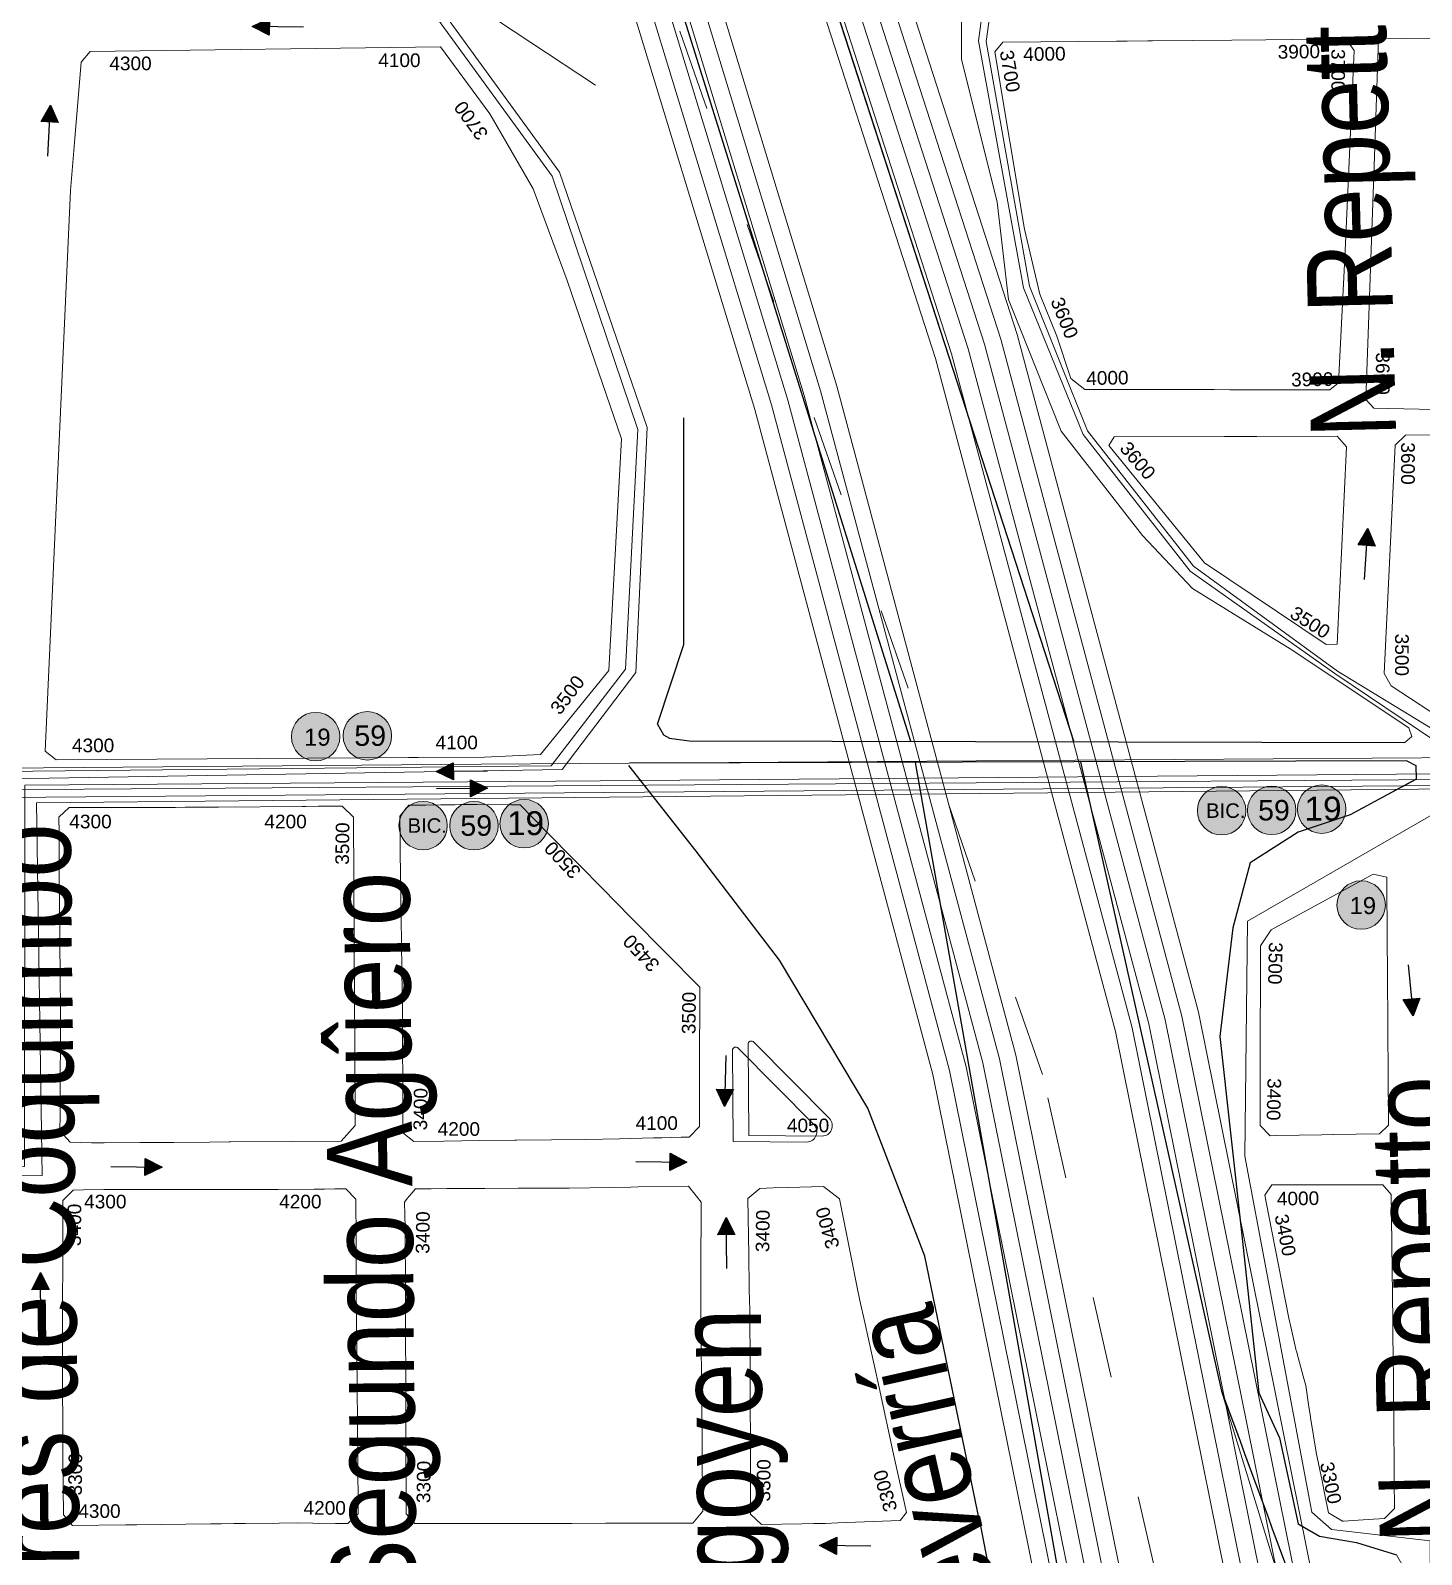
# Model space of a CAD drawing. Header units: millimetres. Extents: x 11558 to 23675, y 49449 to 61482.
# Drawn here: x 17042.3 to 17450.5, y 57226 to 57673.1 of the extents above; entities that cross this region are included whole.
import ezdxf

# ---------------------------------------------------------------- set-up
doc = ezdxf.new("R2010")
doc.units = ezdxf.units.MM
doc.linetypes.add('ACAD_ISO03W100', pattern=[30, 12, -18])
for name, color, linetype in [('0. autopistas', 254, 'Continuous'), ('0. plano base - nombres calles', 22, 'Continuous'), ('0. Plano Base - PLANO', 254, 'Continuous'), ('0. Plano base - sentido calles', 253, 'Continuous'), ('0.BARRIOS - DIVISIÓN', 12, 'ACAD_ISO03W100'), ('7. puesta en valor CC la lucila', 212, 'Continuous'), ('numeración', 7, 'Continuous')]:
    doc.layers.add(name, color=color, linetype=linetype)
for name, color, linetype, true_color in [('Linea 15 a Cap', 7, 'Continuous', 0x13f12d), ('Linea 15 a Prov', 7, 'Continuous', 0x077e15), ('Linea 19 Estación Carapachay', 7, 'Continuous', 0xa80000), ('Linea 19 Plaza Miserere', 7, 'Continuous', 0x575757), ('Linea 194 ida', 7, 'Continuous', 0x8f148f), ('Linea 194 vuelta', 7, 'Continuous', 0x34dad7), ('Linea 228 ida', 7, 'Continuous', 0x8d6453), ('Linea 228 vuelta', 7, 'Continuous', 0x73a95b), ('Linea 371', 7, 'Continuous', 0xfb0804), ('Linea 430', 7, 'Continuous', 0xdb7a0a), ('Linea 57 ida', 7, 'Continuous', 0xf6120e), ('Linea 57 vuelta', 7, 'Continuous', 0x71160a), ('Linea 59 Por Barrio Golf IDA', 7, 'Continuous', 0x007038), ('Linea 59 Por Barrio Golf VUELTA', 7, 'Continuous', 0xffd147), ('Linea 59 Por la Lucila IDA', 7, 'Continuous', 0x007038), ('Linea 59 Por la Lucila VUELTA', 7, 'Continuous', 0xffc20a), ('Linea 60 Constitución-barramcas x Fleming IDA', 7, 'Continuous', 0x660000)]:
    doc.layers.add(name, color=color, linetype=linetype, true_color=true_color)
doc.layers.add('Linea Bicentenario Nueva', color=7, linetype='Continuous', true_color=0x0000cc, transparency=0.05)
doc.layers.get('7. puesta en valor CC la lucila').off()
doc.styles.get("Standard").update_dxf_attribs({"font": 'arial.ttf'})

# ---------------------------------------------------------------- blocks, each defined once
blk = doc.blocks.new('MANZANAS')
at = {"layer": '0. Plano Base - PLANO', "color": 0, "linetype": 'Continuous', "lineweight": 5}
for p, q in [((5635891.45, 6180306.79), (5636059.89, 6180140.96)), ((5635855.65, 6180281.56), (5636017.3, 6180118.97)), ((5636208.65, 6179869.91), (5636021.45, 6180114.13))]:
    blk.add_line(p, q, dxfattribs=at)
for points in [[(5636145.27, 6180189.91), (5636103.73, 6180194.44), (5636070.1, 6180196.92), (5636049.86, 6180203.96), (5636014.62, 6180220.13), (5635983.13, 6180247.25), (5635966.99, 6180271.03), (5635938.38, 6180303.49), (5635916.52, 6180345.57), (5635913.16, 6180402.1)], [(5636145.27, 6180189.91), (5636147.21, 6180188.05), (5636146.2, 6180185.51), (5635959.61, 6180089.19), (5635954.11, 6180087.2), (5635952.11, 6180087.2), (5635949.11, 6180089.2), (5635945.18, 6180113.53), (5635914.52, 6180172.53)], [(5635947.1, 6180075.21), (5636149.2, 6180181.01), (5636152.2, 6180181.01), (5636154.2, 6180177.5), (5636141.82, 6180159.3), (5636130.58, 6180147.72), (5636122.24, 6180133.33), (5636126.53, 6180114.01), (5636137.83, 6180083.96), (5636169.94, 6180035.99), (5636196.22, 6179996.48), (5636207.65, 6179987.57), (5636224.12, 6179967.65), (5636231.39, 6179967.36), (5636241.84, 6179970.75), (5636253.92, 6179972.96), (5636266.16, 6179965.09), (5636273.7, 6179946.63), (5636321.81, 6179854.04)], [(5636064.39, 6180136.61), (5636186.25, 6179991.89), (5636339.04, 6179836.51), (5636306.47, 6179849.45)], [(5636232.19, 6179810.89), (5636140.72, 6179925.33), (5636090.7, 6179986.88), (5636055.81, 6180017.67), (5636012.8, 6180044.25), (5635976.4, 6180061.39), (5635947.24, 6180074.56)]]:
    blk.add_lwpolyline(points, dxfattribs=at)
for points in [[(5636128.63, 6180285.96), (5636092.96, 6180268.41), (5636089.65, 6180269.56), (5636059.01, 6180334.07), (5636044.21, 6180365.24), (5636064.78, 6180376.2), (5636073.44, 6180380.82), (5636082.72, 6180385.8), (5636083.68, 6180383.68), (5636084.41, 6180382.05), (5636087.64, 6180374.92), (5636089.9, 6180369.91), (5636091.8, 6180365.69), (5636093.58, 6180361.75), (5636094.66, 6180359.35), (5636095.15, 6180358.26), (5636096.64, 6180354.97), (5636098.44, 6180350.97), (5636098.63, 6180350.54), (5636100.09, 6180347.32), (5636102.98, 6180340.92), (5636125.3, 6180292.58), (5636125.15, 6180292.5)], [(5636038.41, 6180246.22), (5636015.1, 6180234.17), (5636010.02, 6180235.18), (5636000.68, 6180244.25), (5635990.53, 6180252.9), (5635977.78, 6180267.72), (5635946.05, 6180309.86), (5635946.86, 6180313.48), (5635976.27, 6180329.13), (5635979.02, 6180330.59), (5635984.42, 6180333.47), (5635985.59, 6180334.09), (5636006.17, 6180345.03), (5636014.99, 6180349.72), (5636034.73, 6180360.23), (5636035.69, 6180360.74), (5636039.48, 6180358.84), (5636064.16, 6180305.47), (5636080.32, 6180270.2), (5636078.98, 6180267.19), (5636078.19, 6180266.78), (5636059.28, 6180257), (5636052.97, 6180253.74), (5636048.84, 6180251.61), (5636039.82, 6180246.95)], [(5636230.68, 6180226.36), (5636170.47, 6180194.85), (5636170.31, 6180194.86), (5636165.07, 6180195.39), (5636134.97, 6180198.42), (5636131.56, 6180200.73), (5636103.45, 6180261.67), (5636104.83, 6180265.64), (5636131.14, 6180279.54), (5636187.96, 6180309.56), (5636191.46, 6180307.48), (5636197.34, 6180296.23), (5636198.71, 6180293.61), (5636213.39, 6180265.54), (5636216.57, 6180259.46), (5636231.93, 6180230.08)], [(5636057.9, 6180240.83), (5636066.32, 6180245.25), (5636087.13, 6180256.16), (5636091.02, 6180254.63), (5636115.27, 6180201.98), (5636112.47, 6180200.42), (5636069.74, 6180205.17), (5636028.95, 6180222.85), (5636029.22, 6180225.78)], [(5635888.8, 6180046.83), (5635797.36, 6179998.58), (5635793.31, 6179999.34), (5635724.01, 6180148.73), (5635718.12, 6180162.87), (5635709.49, 6180183.63), (5635710.41, 6180187.6), (5635800.97, 6180236.17), (5635822.85, 6180225.44), (5635828.31, 6180221.97), (5635844.36, 6180211.76), (5635856.63, 6180200.61), (5635865.57, 6180192.49), (5635868.67, 6180189.6), (5635901.21, 6180158.61), (5635929.15, 6180096.6), (5635922.75, 6180065.44), (5635908.56, 6180057.25), (5635891.31, 6180048.15)], [(5636166.01, 6180065.85), (5636164.34, 6180064.94), (5636160.33, 6180066.29), (5636154.9, 6180076.81), (5636148.01, 6180090.13), (5636141.12, 6180103.46), (5636136.13, 6180113.12), (5636136.8, 6180118.68), (5636154.42, 6180144.91), (5636155.81, 6180146.98), (5636159.76, 6180148.04), (5636168.8, 6180130.92), (5636169.35, 6180129.9), (5636171.79, 6180125.27), (5636176.27, 6180116.79), (5636176.97, 6180115.47), (5636181.38, 6180107.12), (5636186.05, 6180098.28), (5636193.76, 6180083.7), (5636192.59, 6180080.24), (5636186.51, 6180076.94), (5636180.57, 6180073.73), (5636180.49, 6180073.68), (5636177.71, 6180072.18)], [(5636235.57, 6179974.52), (5636235.37, 6179974.4), (5636230.59, 6179974.68), (5636226.87, 6179979.25), (5636224.57, 6179982.08), (5636219.21, 6179988.66), (5636219.14, 6179988.75), (5636213, 6179997.06), (5636212.87, 6179997.24), (5636210.75, 6180000.13), (5636207.42, 6180004.69), (5636205.48, 6180006.79), (5636200.6, 6180012.1), (5636200.56, 6180012.14), (5636199.94, 6180012.8), (5636199.9, 6180012.84), (5636195.84, 6180017.69), (5636193.91, 6180020.03), (5636187.57, 6180027.98), (5636187.21, 6180028.43), (5636180.86, 6180036.39), (5636174.87, 6180043.9), (5636170.98, 6180048.78), (5636171.44, 6180052.35), (5636175.32, 6180054.37), (5636182.87, 6180058.29), (5636185.65, 6180059.73), (5636200.36, 6180067.37), (5636203.85, 6180066.04), (5636203.99, 6180065.78), (5636206.69, 6180060.74), (5636211.14, 6180052.4), (5636214.01, 6180047.03), (5636214.18, 6180046.71), (5636215.85, 6180043.58), (5636216.06, 6180043.19), (5636218.46, 6180038.7), (5636220.64, 6180034.62), (5636224.07, 6180028.17), (5636225.4, 6180025.67), (5636225.54, 6180025.41), (5636229.95, 6180017.12), (5636230.02, 6180016.98), (5636232.29, 6180012.7), (5636234.62, 6180008.34), (5636238.17, 6180001.66), (5636239.19, 6179999.73), (5636243.85, 6179990.96), (5636246.53, 6179985.93), (5636247.16, 6179984.74), (5636245.91, 6179980.74), (5636241.81, 6179978.27)], [(5635949.84, 6179951.73), (5635942.09, 6179947.59), (5635938.07, 6179948.37), (5635930.29, 6179963.24), (5635927.18, 6179969.18), (5635925.77, 6179971.87), (5635920.95, 6179981.06), (5635916.12, 6179990.05), (5635911.59, 6179998.48), (5635906.77, 6180007.44), (5635906.02, 6180008.83), (5635903.42, 6180013.66), (5635901.98, 6180016.34), (5635899.9, 6180020.21), (5635898.04, 6180023.67), (5635897.55, 6180024.58), (5635894.42, 6180030.4), (5635895.31, 6180034.46), (5635897.15, 6180035.44), (5635899.73, 6180036.81), (5635903.59, 6180038.87), (5635907.25, 6180040.81), (5635908.77, 6180041.62), (5635913.05, 6180043.9), (5635921.94, 6180048.4), (5635924.27, 6180049.57), (5635934.17, 6180046.37), (5635935.15, 6180046.05), (5635935.57, 6180045.91), (5635944.84, 6180042.91), (5635947.47, 6180042.06), (5635947.76, 6180041.97), (5635956.95, 6180038.99), (5635968.46, 6180035.26), (5635995.68, 6180026.45), (5636007.01, 6180004.59), (5636014.13, 6179990.85), (5636014.51, 6179990.12), (5636013.27, 6179986), (5636011.16, 6179984.84), (5636006.18, 6179982.09), (5636004.06, 6179980.92), (5635995.33, 6179976.11), (5635986.63, 6179971.36), (5635977.78, 6179966.64), (5635968.66, 6179961.78), (5635968.26, 6179961.56), (5635959.05, 6179956.65)], [(5635858.4, 6179903.61), (5635852.74, 6179900.87), (5635848.51, 6179902.48), (5635846.4, 6179906.61), (5635844.69, 6179909.96), (5635842.8, 6179913.67), (5635841.41, 6179916.39), (5635836.79, 6179925.44), (5635832.19, 6179934.15), (5635827.61, 6179942.8), (5635822.94, 6179951.63), (5635818.08, 6179960.82), (5635813.47, 6179969.53), (5635811.66, 6179972.95), (5635809.95, 6179976.19), (5635808.07, 6179979.74), (5635807.95, 6179979.96), (5635805.83, 6179983.97), (5635807.16, 6179987.87), (5635815.53, 6179992.24), (5635822.62, 6179995.94), (5635824.97, 6179997.17), (5635828.84, 6179999.19), (5635831.42, 6180000.54), (5635832.55, 6180001.13), (5635833.95, 6180001.86), (5635834.83, 6180002.32), (5635837.33, 6180003.63), (5635841.63, 6180005.89), (5635842.62, 6180006.41), (5635846.04, 6180008.23), (5635867.74, 6180019.73), (5635868.7, 6180020.24), (5635871.91, 6180021.94), (5635878.11, 6180025.23), (5635882.55, 6180023.81), (5635899.43, 6179991.81), (5635908.26, 6179975.06), (5635908.42, 6179974.76), (5635911.94, 6179968.09), (5635912.24, 6179967.52), (5635913.78, 6179964.59), (5635914.04, 6179964.1), (5635924.69, 6179943.85), (5635923.13, 6179937.81), (5635910.39, 6179931.08), (5635894.53, 6179922.7), (5635894.1, 6179922.47), (5635889.01, 6179919.78), (5635879.77, 6179914.9), (5635877.1, 6179913.49), (5635870.99, 6179910.26), (5635861.69, 6179905.35)], [(5636094.91, 6179900.55), (5636084.43, 6179894.92), (5636080.19, 6179896.14), (5636072.11, 6179911.6), (5636063.33, 6179928.42), (5636062.98, 6179929.09), (5636059.05, 6179936.63), (5636058.81, 6179937.07), (5636053.98, 6179946.22), (5636052.08, 6179949.72), (5636051.23, 6179951.28), (5636049.29, 6179954.86), (5636044.73, 6179963.25), (5636036.78, 6179977.91), (5636037.1, 6179978.65), (5636038.58, 6179982.19), (5636042.01, 6179984.11), (5636045.77, 6179986.21), (5636054.87, 6179991.3), (5636060.71, 6179990.25), (5636071.3, 6179977.03), (5636077.31, 6179969.52), (5636079.83, 6179966.5), (5636080.41, 6179965.81), (5636083.46, 6179962.14), (5636096.54, 6179946.47), (5636109.34, 6179931.11), (5636120.6, 6179917.6), (5636120.06, 6179914.75), (5636104.14, 6179905.62), (5636101.02, 6179903.83), (5636097.94, 6179902.18)], [(5635997.01, 6179849.84), (5635994.03, 6179848.29), (5635990.47, 6179849.62), (5635989.15, 6179852.14), (5635987.04, 6179856.14), (5635983.83, 6179862.22), (5635982.52, 6179864.72), (5635978.75, 6179871.94), (5635978.01, 6179873.35), (5635977.59, 6179874.15), (5635976.97, 6179875.34), (5635975.31, 6179878.53), (5635973.61, 6179881.79), (5635964.55, 6179899.16), (5635959.87, 6179908.13), (5635956.65, 6179914.2), (5635955.18, 6179916.98), (5635951.47, 6179923.99), (5635947.88, 6179930.53), (5635948.15, 6179931.81), (5635948.59, 6179933.9), (5635948.92, 6179935.47), (5635952.98, 6179937.61), (5635957.05, 6179939.75), (5635964.33, 6179943.59), (5635966.93, 6179944.95), (5635975.64, 6179949.51), (5635978.56, 6179951.04), (5635981.66, 6179952.66), (5635984.5, 6179954.15), (5635988.88, 6179956.44), (5636004.83, 6179965.06), (5636006.68, 6179966.17), (5636019.71, 6179973.11), (5636025.13, 6179970.61), (5636027.59, 6179965.87), (5636032.25, 6179956.89), (5636036.79, 6179948.13), (5636038.26, 6179945.3), (5636041.32, 6179939.43), (5636043.6, 6179935.15), (5636045.88, 6179930.86), (5636047.45, 6179927.9), (5636048.09, 6179926.71), (5636048.29, 6179926.32), (5636048.51, 6179925.91), (5636050.42, 6179922.32), (5636055.05, 6179913.6), (5636056.33, 6179911.2), (5636059.64, 6179904.97), (5636060.79, 6179902.81), (5636064.33, 6179896.14), (5636067.39, 6179890.39), (5636066.44, 6179885.99), (5636060.61, 6179882.95), (5636052.84, 6179878.9), (5636050.34, 6179877.59), (5636043.64, 6179874.09), (5636034.9, 6179869.53), (5636026.3, 6179865.04), (5636023.58, 6179863.62), (5636017.13, 6179860.26), (5636013.75, 6179858.51), (5636011.98, 6179857.6), (5636008.29, 6179855.68), (5636004.6, 6179853.77), (5635999.97, 6179851.37)], [(5635918.87, 6179808.74), (5635905.14, 6179801.41), (5635901.36, 6179802.92), (5635893.56, 6179817.69), (5635891.72, 6179821.16), (5635890.24, 6179823.96), (5635888.72, 6179826.84), (5635884.11, 6179835.56), (5635881.26, 6179841.03), (5635879.49, 6179844.49), (5635879.07, 6179845.31), (5635875.54, 6179852.13), (5635874.99, 6179853.21), (5635873.43, 6179856.21), (5635873.39, 6179856.28), (5635872, 6179858.98), (5635870.34, 6179862.19), (5635869.16, 6179864.48), (5635866.35, 6179869.9), (5635865.76, 6179871.06), (5635862.52, 6179877.33), (5635861.12, 6179880.03), (5635858.68, 6179884.76), (5635860, 6179888.87), (5635862.62, 6179890.27), (5635867.93, 6179893.11), (5635877.32, 6179898.01), (5635883.83, 6179901.4), (5635886.44, 6179902.76), (5635895.47, 6179907.47), (5635904.2, 6179912.02), (5635913.25, 6179916.74), (5635922.59, 6179921.68), (5635925.28, 6179923.1), (5635927.97, 6179924.52), (5635930.79, 6179926.01), (5635934.83, 6179924.75), (5635940.25, 6179914.42), (5635941.93, 6179911.22), (5635943.39, 6179908.44), (5635946.65, 6179902.23), (5635955.85, 6179884.85), (5635960.77, 6179875.56), (5635965.23, 6179867.17), (5635965.85, 6179866), (5635967.59, 6179862.73), (5635967.62, 6179862.68), (5635969.35, 6179859.42), (5635971.04, 6179856.25), (5635973.11, 6179852.37), (5635974.94, 6179848.93), (5635976.73, 6179845.57), (5635978.04, 6179843.1), (5635976.6, 6179839.19), (5635973.37, 6179837.55), (5635967.46, 6179834.56), (5635963.52, 6179832.57), (5635958.67, 6179829.98), (5635950, 6179825.35), (5635946.95, 6179823.73), (5635943.69, 6179821.99), (5635940.9, 6179820.5), (5635921.81, 6179810.31)]]:
    blk.add_lwpolyline(points, close=True, dxfattribs=at)
blk = doc.blocks.new('19')
at = {"layer": 'Linea 19 Estación Carapachay', "lineweight": 211, "true_color": 0xededed}
h = blk.add_hatch(color=7, dxfattribs=at)
h.dxf.hatch_style = 1
edge = h.paths.add_edge_path()
edge.add_arc((0, 0), 7.11, 0, 360)
at = {"layer": 'Linea 19 Estación Carapachay', "lineweight": 9}
blk.add_circle((0, 0), 7.11, dxfattribs=at)
at = {"layer": 'Linea 19 Estación Carapachay', "lineweight": 15, "insert": (-3.4, 2.34), "char_height": 5, "attachment_point": 1}
blk.add_mtext_dynamic_manual_height_columns('19', width=16.4579, gutter_width=12.5, heights=[0], dxfattribs=at)
blk = doc.blocks.new('19 a cap')
at = {"layer": 'Linea 19 Plaza Miserere', "lineweight": 211, "true_color": 0xededed}
h = blk.add_hatch(color=7, dxfattribs=at)
h.dxf.hatch_style = 1
edge = h.paths.add_edge_path()
edge.add_arc((0, 0), 7.11, 0, 360)
at = {"layer": 'Linea 19 Plaza Miserere', "lineweight": 9}
blk.add_circle((0, 0), 7.11, dxfattribs=at)
at = {"layer": 'Linea 19 Plaza Miserere', "lineweight": 15, "insert": (-5.03, 3.65), "char_height": 7, "attachment_point": 1}
blk.add_mtext_dynamic_manual_height_columns('19', width=16.4579, gutter_width=12.5, heights=[0], dxfattribs=at)
blk = doc.blocks.new('59 ida')
at = {"layer": 'Linea 59 Por la Lucila IDA', "lineweight": 211, "true_color": 0xededed}
h = blk.add_hatch(color=7, dxfattribs=at)
h.dxf.hatch_style = 1
edge = h.paths.add_edge_path()
edge.add_arc((0, 0), 7.11, 0, 360)
at = {"layer": 'Linea 59 Por la Lucila IDA', "lineweight": 9}
blk.add_circle((0, 0), 7.11, dxfattribs=at)
at = {"layer": 'Linea 59 Por la Lucila IDA', "lineweight": 15, "insert": (-3.84, 3.05), "char_height": 6, "attachment_point": 1}
blk.add_mtext_dynamic_manual_height_columns('59', width=16.4579, gutter_width=12.5, heights=[0], dxfattribs=at)
blk = doc.blocks.new('59')
at = {"layer": 'Linea 59 Por la Lucila VUELTA', "lineweight": 211, "true_color": 0xededed}
h = blk.add_hatch(color=7, dxfattribs=at)
h.dxf.hatch_style = 1
edge = h.paths.add_edge_path()
edge.add_arc((0, 0), 7.11, 0, 360)
at = {"layer": 'Linea 59 Por la Lucila VUELTA', "lineweight": 9}
blk.add_circle((0, 0), 7.11, dxfattribs=at)
at = {"layer": 'Linea 59 Por la Lucila VUELTA', "lineweight": 15, "insert": (-3.99, 3.04), "char_height": 6, "attachment_point": 1}
blk.add_mtext_dynamic_manual_height_columns('59', width=16.4579, gutter_width=12.5, heights=[0], dxfattribs=at)
blk = doc.blocks.new('bic. nueva fucsia')
at = {"layer": 'Linea Bicentenario Nueva', "lineweight": 211, "true_color": 0xededed}
h = blk.add_hatch(color=7, dxfattribs=at)
h.dxf.hatch_style = 1
edge = h.paths.add_edge_path()
edge.add_arc((0, 0), 7.11, 0, 360)
at = {"layer": 'Linea Bicentenario Nueva', "color": 230, "lineweight": 9, "true_color": 0xea348c}
blk.add_circle((0, 0), 7.11, dxfattribs=at)
at = {"layer": 'Linea Bicentenario Nueva', "color": 230, "lineweight": 15, "true_color": 0xea348c, "insert": (-4.55, 2.15), "char_height": 4.25, "attachment_point": 1}
blk.add_mtext_dynamic_manual_height_columns('BIC.', width=16.4579, gutter_width=12.5, heights=[0], dxfattribs=at)

msp = doc.modelspace()

# ---------------------------------------------------------------- hatches: boundary and pattern name
at = {"layer": '0. Plano base - sentido calles', "linetype": 'Continuous', "lineweight": 25, "ltscale": 2, "true_color": 0x1a1a1a}
h = msp.add_hatch(color=250, dxfattribs=at)
h.dxf.hatch_style = 1
h.paths.add_polyline_path([(17107.36, 57674.25), (17112.34, 57671.7), (17112.36, 57674.2)])
h.paths.add_polyline_path([(17107.36, 57674.25), (17112.36, 57674.2), (17112.38, 57676.7)])
h = msp.add_hatch(color=250, dxfattribs=at)
h.dxf.hatch_style = 1
h.paths.add_polyline_path([(17048.12, 57651.25), (17045.36, 57646.39), (17047.86, 57646.25)])
h.paths.add_polyline_path([(17048.12, 57651.25), (17047.86, 57646.25), (17050.36, 57646.12)])
h = msp.add_hatch(color=250, dxfattribs=at)
h.dxf.hatch_style = 1
h.paths.add_polyline_path([(17434.75, 57527.01), (17431.93, 57522.18), (17434.42, 57522.02)])
h.paths.add_polyline_path([(17434.75, 57527.01), (17434.42, 57522.02), (17436.92, 57521.86)])
h = msp.add_hatch(color=250, dxfattribs=at)
h.dxf.hatch_style = 1
h.paths.add_polyline_path([(17161.36, 57455.74), (17166.37, 57453.27), (17166.36, 57455.77)])
h.paths.add_polyline_path([(17161.36, 57455.74), (17166.36, 57455.77), (17166.34, 57458.27)])
h = msp.add_hatch(color=250, dxfattribs=at)
h.dxf.hatch_style = 1
h.paths.add_polyline_path([(17176.39, 57450.83), (17171.37, 57453.3), (17171.39, 57450.8)])
h.paths.add_polyline_path([(17176.39, 57450.83), (17171.39, 57450.8), (17171.4, 57448.3)])
h = msp.add_hatch(color=250, dxfattribs=at)
h.dxf.hatch_style = 1
h.paths.add_polyline_path([(17448.03, 57384.03), (17450.05, 57389.24), (17447.56, 57389.01)])
h.paths.add_polyline_path([(17448.03, 57384.03), (17447.56, 57389.01), (17445.07, 57388.78)])
h = msp.add_hatch(color=250, dxfattribs=at)
h.dxf.hatch_style = 1
h.paths.add_polyline_path([(17245.95, 57357.44), (17248.57, 57362.37), (17246.07, 57362.43)])
h.paths.add_polyline_path([(17245.95, 57357.44), (17246.07, 57362.43), (17243.57, 57362.49)])
h = msp.add_hatch(color=250, dxfattribs=at)
h.dxf.hatch_style = 1
h.paths.add_polyline_path([(17234.91, 57341.13), (17229.95, 57343.69), (17229.92, 57341.19)])
h.paths.add_polyline_path([(17234.91, 57341.13), (17229.92, 57341.19), (17229.88, 57338.69)])
h = msp.add_hatch(color=250, dxfattribs=at)
h.dxf.hatch_style = 1
h.paths.add_polyline_path([(17080.87, 57339.6), (17075.9, 57342.17), (17075.87, 57339.67)])
h.paths.add_polyline_path([(17080.87, 57339.6), (17075.87, 57339.67), (17075.83, 57337.17)])
h = msp.add_hatch(color=250, dxfattribs=at)
h.dxf.hatch_style = 1
h.paths.add_polyline_path([(17246.45, 57324.84), (17244.01, 57319.81), (17246.51, 57319.84)])
h.paths.add_polyline_path([(17246.45, 57324.84), (17246.51, 57319.84), (17249.01, 57319.86)])
h = msp.add_hatch(color=250, dxfattribs=at)
h.dxf.hatch_style = 1
h.paths.add_polyline_path([(17045.16, 57308.67), (17042.7, 57303.65), (17045.2, 57303.67)])
h.paths.add_polyline_path([(17045.16, 57308.67), (17045.2, 57303.67), (17047.7, 57303.69)])
h = msp.add_hatch(color=250, dxfattribs=at)
h.dxf.hatch_style = 1
h.paths.add_polyline_path([(17273.86, 57228.58), (17278.83, 57226.02), (17278.86, 57228.52)])
h.paths.add_polyline_path([(17273.86, 57228.58), (17278.86, 57228.52), (17278.89, 57231.02)])
at = {"layer": 'Linea Bicentenario Nueva', "lineweight": 15, "true_color": 0xea348c}
h = msp.add_hatch(dxfattribs=at)
h.set_pattern_fill('AR-HBONE', color=230)
h.set_pattern_definition([(45, (2557.43, 4135.29), (1e-14, 143.6841), [304.8, -101.6]), (135, (2629.27, 4207.14), (1e-14, 143.6841), [304.8, -101.6])])
h.paths.add_polyline_path([(17398.27, 57445.09, 1), (17406.64, 57445.09, 1)])
h.paths.add_polyline_path([(17398.9, 57442.45), (17406.94, 57442.45), (17406.94, 57447.6), (17398.9, 57447.6)], flags=9)
h = msp.add_hatch(dxfattribs=at)
h.set_pattern_fill('AR-HBONE', color=230)
h.set_pattern_definition([(45, (2310.51, 4130.1), (1e-14, 143.6841), [304.8, -101.6]), (135, (2382.36, 4201.95), (1e-14, 143.6841), [304.8, -101.6])])
h.paths.add_polyline_path([(17151.35, 57439.9, 1), (17159.72, 57439.9, 1)])
h.paths.add_polyline_path([(17151.98, 57437.26), (17160.02, 57437.26), (17160.02, 57442.41), (17151.98, 57442.41)], flags=9)

# ---------------------------------------------------------------- linework, layer by layer
at = {"layer": '0. autopistas'}
for p, q in [((17275.42, 57689.27), (17348.44, 57464.45)), ((17232.01, 57683.39), (17300.5, 57464.58)), ((17234, 57493), (17234, 57559.49)), ((17226.27, 57469.6), (17234, 57493)), ((17226.27, 57469.6), (17228.01, 57466.44)), ((17228.01, 57466.44), (17229.78, 57465.52)), ((17229.78, 57465.52), (17235.58, 57464.75)), ((17235.58, 57464.75), (17445.57, 57464.2)), ((17237.67, 57432.34), (17217.86, 57457.47)), ((17446.15, 57458.82), (17218.03, 57458.11)), ((17355.48, 57155.34), (17301.96, 57458.37)), ((17350.42, 57458.52), (17391.83, 57273.92)), ((17446.15, 57458.82), (17448.81, 57457.43)), ((17448.81, 57457.43), (17448.97, 57453.41)), ((17448.97, 57453.41), (17429.59, 57442.96)), ((17429.59, 57442.96), (17414.29, 57437.87)), ((17414.29, 57437.87), (17400.25, 57428.93)), ((17262.06, 57400.35), (17237.67, 57432.34)), ((17400.25, 57428.93), (17395.15, 57409.82)), ((17395.15, 57409.82), (17391.32, 57377.94)), ((17287.97, 57356.93), (17262.06, 57400.35)), ((17391.32, 57377.94), (17397.69, 57320.57)), ((17304.74, 57313.53), (17287.97, 57356.93)), ((17397.69, 57320.57), (17402.8, 57273.4)), ((17320.75, 57235.84), (17304.74, 57313.53)), ((17402.8, 57273.4), (17408.84, 57260.22)), ((17408.84, 57260.22), (17414.26, 57234.95)), ((17320.75, 57235.84), (17349.15, 57092.12)), ((17414.26, 57234.95), (17420.58, 57231.34)), ((17420.58, 57231.34), (17431.42, 57229.53)), ((17431.42, 57229.53), (17443.16, 57225.92))]:
    msp.add_line(p, q, dxfattribs=at)
msp.add_arc((100045.79, 87727.56), 88085.76, 200.2261934, 200.3890536, dxfattribs=at)
at = {"layer": '0. Plano Base - PLANO', "color": 28, "lineweight": 5, "true_color": 0x0d0d0d}
for points in [[(17248.51, 57347.12), (17248.29, 57373.86, -0.673648), (17250, 57374.57), (17272.16, 57352.1, -0.667934), (17270.01, 57346.99), (17248.51, 57347.12)], [(17253.06, 57348.88), (17252.85, 57375.61, -0.673648), (17254.56, 57376.32), (17276.72, 57353.85, -0.667934), (17274.56, 57348.74), (17253.06, 57348.88)], [(17253.06, 57348.88), (17252.85, 57375.61, -0.673648), (17254.56, 57376.32), (17276.72, 57353.85, -0.667934), (17274.56, 57348.74), (17253.06, 57348.88)]]:
    msp.add_lwpolyline(points, format="xyb", dxfattribs=at)
at = {"layer": '0. Plano base - sentido calles', "color": 250, "linetype": 'Continuous', "lineweight": 25, "ltscale": 2, "true_color": 0x1a1a1a}
for points in [[(17122.36, 57674.11), (17107.36, 57674.25), (17112.38, 57676.7), (17112.34, 57671.7), (17107.36, 57674.25)], [(17047.34, 57636.27), (17048.12, 57651.25), (17050.36, 57646.12), (17045.36, 57646.39), (17048.12, 57651.25)], [(17433.78, 57512.04), (17434.75, 57527.01), (17436.92, 57521.86), (17431.93, 57522.18), (17434.75, 57527.01)], [(17176.35, 57455.83), (17161.36, 57455.74), (17166.34, 57458.27), (17166.37, 57453.27), (17161.36, 57455.74)], [(17161.39, 57450.74), (17176.39, 57450.83), (17171.4, 57448.3), (17171.37, 57453.3), (17176.39, 57450.83)], [(17446.63, 57398.97), (17448.03, 57384.03), (17445.07, 57388.78), (17450.05, 57389.24), (17448.03, 57384.03)], [(17246.31, 57372.43), (17245.95, 57357.44), (17243.57, 57362.49), (17248.57, 57362.37), (17245.95, 57357.44)], [(17219.92, 57341.32), (17234.91, 57341.13), (17229.88, 57338.69), (17229.95, 57343.69), (17234.91, 57341.13)], [(17065.87, 57339.8), (17080.87, 57339.6), (17075.83, 57337.17), (17075.9, 57342.17), (17080.87, 57339.6)], [(17246.61, 57309.84), (17246.45, 57324.84), (17249.01, 57319.86), (17244.01, 57319.81), (17246.45, 57324.84)], [(17045.28, 57293.67), (17045.16, 57308.67), (17047.7, 57303.69), (17042.7, 57303.65), (17045.16, 57308.67)], [(17288.86, 57228.39), (17273.86, 57228.58), (17278.89, 57231.02), (17278.83, 57226.02), (17273.86, 57228.58)]]:
    msp.add_lwpolyline(points, dxfattribs=at)
at = {"layer": '0.BARRIOS - DIVISIÓN', "color": 14, "lineweight": 18, "ltscale": 2}
for points in [[(16311.92, 55648.81), (17552.48, 55699.13), (17505.57, 56634.4), (17339.24, 57366.84), (17027.55, 58263.71), (16421.34, 58257.46)], [(17552.48, 55699.13), (17505.57, 56634.4), (17339.24, 57366.84), (17027.55, 58263.71)]]:
    msp.add_lwpolyline(points, dxfattribs=at)
at = {"layer": 'Linea 15 a Cap', "lineweight": 15}
msp.add_lwpolyline([(17505.75, 55745.77), (17489.22, 56100.17), (17477.29, 56378.91), (17466.25, 56613.39), (17448.81, 56700.49), (17365.26, 57104.4), (17312, 57367.95), (17259.7, 57563.25), (17216.47, 57705), (17152.24, 57790.28), (17122.88, 57838.88), (17096.27, 57928.73), (17088.01, 58031.43), (16961.06, 58320.15)], dxfattribs=at)
at = {"layer": 'Linea 15 a Prov', "lineweight": 15}
msp.add_lwpolyline([(17575.66, 55749.48), (17559.15, 56103.3), (17547.22, 56382.06), (17535.92, 56621.95), (17517.41, 56714.45), (17433.84, 57118.42), (17380.18, 57383.95), (17327, 57582.52), (17282.44, 57720.62), (17284.43, 57848.06), (17259.53, 57916.75), (17218.68, 57984.45), (17156.84, 58048.8), (17025.14, 58348.32)], dxfattribs=at)
at = {"layer": 'Linea 19 Estación Carapachay', "lineweight": 15}
msp.add_lwpolyline([(19873.95, 57363.46), (18249.52, 57347.67), (18251.94, 57007.22), (17481.19, 57000.91), (17452.58, 57097.86), (17453.05, 57230.02), (17424.1, 57233.29), (17418.3, 57238.42), (17398.66, 57342.88), (17399.43, 57411.84), (17469.18, 57451.96), (17465.03, 57459.78), (17174.57, 57457.89), (16228.33, 57449.93)], dxfattribs=at)
at = {"layer": 'Linea 19 Plaza Miserere', "lineweight": 15}
msp.add_lwpolyline([(16603.31, 57447.28), (17595.39, 57454.36), (18252.54, 57458.84), (18253.7, 57328.56), (18254.48, 57237.05), (18352.94, 57237.32), (18350.11, 57461.39), (19557.69, 57472.87), (19856.73, 57473.61), (19849.17, 57392.22), (19846.1, 57357.31), (19839.43, 57279.11), (19828.15, 57148.42), (19816.09, 57017.92), (19811.87, 56917.69), (19808.59, 56826.99), (19805.79, 56730.36), (19804.14, 56673.35), (19797.92, 56520.3), (19789.35, 56421.07), (19744.87, 56088.72), (19731.28, 55892.72)], dxfattribs=at)
at = {"layer": 'Linea 194 ida', "lineweight": 15}
msp.add_lwpolyline([(17515.74, 55746.3), (17499.21, 56100.62), (17487.28, 56379.36), (17476.2, 56614.61), (17458.61, 56702.49), (17375.05, 57106.4), (17321.74, 57370.24), (17269.31, 57566.01), (17225.52, 57709.61), (17160.54, 57795.89), (17132.1, 57842.95), (17106.16, 57930.57), (17097.85, 58033.91), (16970.21, 58324.17)], dxfattribs=at)
at = {"layer": 'Linea 194 vuelta', "lineweight": 15}
msp.add_lwpolyline([(17565.67, 55748.95), (17549.16, 56102.85), (17537.23, 56381.61), (17525.97, 56620.73), (17507.61, 56712.46), (17424.04, 57116.42), (17370.44, 57381.67), (17317.41, 57579.69), (17272.41, 57719.13), (17274.4, 57846.38), (17250.46, 57912.42), (17210.69, 57978.32), (17148.4, 58043.15), (17015.98, 58344.3)], dxfattribs=at)
at = {"layer": 'Linea 228 ida', "lineweight": 15}
msp.add_lwpolyline([(17560.68, 55748.69), (17544.16, 56102.63), (17532.23, 56381.38), (17520.99, 56620.11), (17502.71, 56711.46), (17419.14, 57115.42), (17365.57, 57380.52), (17312.61, 57578.28), (17267.4, 57718.38), (17269.39, 57845.53), (17245.92, 57910.26), (17206.7, 57975.26), (17144.18, 58040.33), (17011.4, 58342.28)], dxfattribs=at)
at = {"layer": 'Linea 228 vuelta', "lineweight": 15}
msp.add_lwpolyline([(17510.75, 55746.03), (17494.21, 56100.39), (17482.28, 56379.14), (17471.22, 56614), (17453.71, 56701.49), (17370.15, 57105.4), (17316.87, 57369.09), (17264.51, 57564.63), (17220.99, 57707.31), (17156.39, 57793.08), (17127.49, 57840.91), (17101.21, 57929.65), (17092.93, 58032.67), (16965.63, 58322.16)], dxfattribs=at)
at = {"layer": 'Linea 371', "lineweight": 15}
for points in [[(17725.56, 53456.25), (17715.08, 53668.5), (17705.9, 53842.77), (17685.3, 54029.52), (17657.54, 54169.12), (17630.96, 54326.97), (17624.91, 54421.12), (17614.91, 54753.22), (17609.44, 55018.02), (17599.05, 55441.42), (17580.65, 55749.75), (17564.14, 56103.52), (17552.21, 56382.28), (17540.9, 56622.56), (17522.31, 56715.45), (17438.74, 57119.43), (17385.05, 57385.09), (17331.8, 57583.94), (17287.45, 57721.37), (17289.44, 57848.9), (17264.06, 57918.91), (17222.67, 57987.51), (17161.06, 58051.63), (17029.71, 58350.34)], [(17636.76, 53442.38), (17654.97, 53669), (17646.08, 53837.9), (17625.94, 54020.36), (17598.52, 54158.29), (17571.29, 54320.05), (17564.97, 54418.29), (17554.93, 54751.7), (17549.46, 55016.66), (17539.1, 55438.89), (17520.73, 55746.56), (17504.2, 56100.84), (17492.27, 56379.59), (17481.18, 56615.22), (17463.51, 56703.48), (17379.95, 57107.41), (17326.61, 57371.38), (17274.12, 57567.38), (17230.04, 57711.91), (17164.68, 57798.69), (17136.71, 57844.98), (17111.1, 57931.49), (17102.76, 58035.15), (16974.79, 58326.18)]]:
    msp.add_lwpolyline(points, dxfattribs=at)
at = {"layer": 'Linea 430', "lineweight": 15}
for points in [[(17570.66, 55749.22), (17554.15, 56103.07), (17542.22, 56381.83), (17530.94, 56621.34), (17512.51, 56713.46), (17428.94, 57117.42), (17375.31, 57382.81), (17322.21, 57581.11), (17277.43, 57719.88), (17279.42, 57847.22), (17254.99, 57914.59), (17214.69, 57981.39), (17152.62, 58045.98), (17020.56, 58346.31)], [(17500.76, 55745.5), (17484.22, 56099.95), (17472.29, 56378.69), (17461.27, 56612.77), (17443.91, 56699.5), (17360.36, 57103.4), (17307.13, 57366.81), (17254.89, 57561.88), (17211.94, 57702.7), (17148.09, 57787.47), (17118.27, 57836.84), (17091.33, 57927.81), (17083.1, 58030.19), (16956.48, 58318.13)]]:
    msp.add_lwpolyline(points, dxfattribs=at)
at = {"layer": 'Linea 57 ida', "lineweight": 15}
msp.add_lwpolyline([(17555.68, 55748.42), (17539.17, 56102.4), (17527.24, 56381.16), (17516.01, 56619.5), (17497.81, 56710.46), (17414.24, 57114.42), (17360.7, 57379.38), (17307.82, 57576.86), (17262.39, 57717.63), (17264.38, 57844.69), (17241.39, 57908.09), (17202.71, 57972.2), (17139.96, 58037.5), (17006.83, 58340.27)], dxfattribs=at)
at = {"layer": 'Linea 57 vuelta', "lineweight": 15}
msp.add_lwpolyline([(17525.72, 55746.83), (17509.2, 56101.06), (17497.27, 56379.81), (17486.15, 56615.83), (17468.41, 56704.48), (17384.85, 57108.41), (17331.48, 57372.52), (17278.93, 57568.76), (17234.57, 57714.22), (17168.83, 57801.5), (17141.33, 57847.02), (17116.04, 57932.41), (17107.68, 58036.39), (16979.37, 58328.2)], dxfattribs=at)
at = {"layer": 'Linea 59 Por Barrio Golf IDA', "lineweight": 15}
msp.add_lwpolyline([(19486.7, 56723.72), (18810.38, 56703.88), (18733.41, 56731.73), (18760, 56917.62), (18746.38, 57987.23), (17288.61, 57971.93), (17452.71, 57873.56), (17251.63, 57825.71), (17194.87, 57816.96), (17168.92, 57816.96), (17117.99, 57822.91), (16925.91, 57865.43), (16921.78, 57827.32), (17147.09, 57696.76), (17195.39, 57630.33), (17220.54, 57556.01), (17216.89, 57485.71), (17195.1, 57457.39), (16938.3, 57454.72), (16940.6, 57319.1)], dxfattribs=at)
at = {"layer": 'Linea 59 Por Barrio Golf VUELTA', "lineweight": 15}
msp.add_lwpolyline([(16922.45, 57319.1), (16946.74, 57319.1), (16946.63, 57336.93), (17045.71, 57337.22), (17044, 57446.48), (17459.54, 57450.66), (17459.4, 57464.68), (17425.85, 57485.11), (17383.62, 57515.99), (17352.52, 57555.7), (17335.43, 57598.06), (17322.7, 57669.91), (17327.74, 57706.15), (17334.58, 57726.51), (17344.46, 57745.58), (17351.9, 57758.2), (17393.54, 57798.32), (17487.16, 57856.59), (18647.9, 57870.22)], dxfattribs=at)
at = {"layer": 'Linea 59 Por la Lucila IDA', "lineweight": 15}
msp.add_lwpolyline([(19650.68, 57992.53), (17299.7, 57969.77), (17461.78, 57872.34), (17251.68, 57821.62), (17211.08, 57815.08), (17178.32, 57813.34), (17120.16, 57819), (17033.72, 57838.86), (16950.65, 57858.16), (16930.67, 57862.84), (16926.42, 57828.39), (17031.37, 57769.74), (17148.43, 57699.14), (17197.51, 57631.52), (17223.27, 57556.64), (17219.89, 57484.77), (17198.27, 57456.28), (16949.28, 57452.06), (16943.72, 57452.06), (16944.77, 57319.1)], dxfattribs=at)
at = {"layer": 'Linea 59 Por la Lucila VUELTA', "lineweight": 15}
msp.add_lwpolyline([(16942.61, 57319.1), (16942.61, 57339.75), (17040.54, 57339.84), (17040.56, 57451.66), (17209.48, 57452.94), (17454.76, 57455.07), (17454.68, 57464.55), (17425.03, 57484.49), (17382.61, 57514.48), (17351.24, 57554.58), (17333.72, 57597.62), (17320.52, 57670.08), (17325.41, 57706.36), (17332.38, 57725.89), (17350.18, 57758.69), (17392.71, 57799.51), (17484.75, 57857.44), (17930.16, 57866.01), (19929.8, 57886.58)], dxfattribs=at)
at = {"layer": 'Linea 60 Constitución-barramcas x Fleming IDA', "lineweight": 15}
msp.add_lwpolyline([(19968.39, 58299.96), (16945.32, 58268.27), (17025.9, 58121.47), (17038.75, 58082.39), (17040.39, 58043.46), (17037.08, 57989.25), (17021.22, 57953.45), (16973.58, 57909.1), (16913.42, 57886.97), (16902.75, 57877.95), (16903.3, 57853.35), (16908.49, 57833.13), (16950.06, 57815.63), (17005.08, 57783.45), (17150.85, 57694.9), (17208.04, 57657.11)], dxfattribs=at)
at = {"layer": 'Linea Bicentenario Nueva', "color": 230, "lineweight": 15, "true_color": 0xea348c}
msp.add_lwpolyline([(15478.06, 55091.64), (15472.14, 55308.43), (15221.74, 55300.15), (15300.84, 56240.68), (15379.93, 56218.95), (15509.99, 56529.49), (15625.21, 56789.97), (15673.75, 56879.78), (16120.31, 56976.8), (16671.38, 56982.43), (16641.58, 57214.43), (16613.47, 57444.51), (17468.31, 57451.7), (17899.55, 57452.47), (18001.88, 57453.3), (18290.15, 57456.57), (19863.73, 57471.64), (19819.9, 57016.86)], dxfattribs=at)

# ---------------------------------------------------------------- block references
at = {"layer": '0. Plano Base - PLANO', "color": 28, "lineweight": 5, "true_color": 0x0d0d0d, "rotation": 332.5463477508169}
msp.add_blockref('MANZANAS', (-7833237.48, -2828296.13), dxfattribs=at)
at = {"layer": '7. puesta en valor CC la lucila', "color": 250, "lineweight": 30, "rotation": 332.5463477508169}
msp.add_blockref('MANZANAS', (-7833237.48, -2828296.13), dxfattribs=at)
at = {"layer": 'Linea 19 Estación Carapachay', "color": 188, "lineweight": 15, "true_color": 0x0a090b}
for p in [(17125.96, 57465.94), (17432.8, 57416.53)]:
    msp.add_blockref('19', p, dxfattribs=at)
at = {"layer": 'Linea 19 Plaza Miserere', "color": 188, "lineweight": 15, "true_color": 0x0a090b}
for p in [(17421.2, 57444.67), (17187.14, 57440.4)]:
    msp.add_blockref('19 a cap', p, dxfattribs=at)
at = {"layer": 'Linea 59 Por Barrio Golf IDA', "lineweight": 15}
msp.add_blockref('59 ida', (17141.14, 57466.18), dxfattribs=at)
at = {"layer": 'Linea 59 Por la Lucila VUELTA', "lineweight": 15}
for p in [(17406.53, 57444.31), (17172.41, 57439.81)]:
    msp.add_blockref('59', p, dxfattribs=at)
at = {"layer": 'Linea Bicentenario Nueva', "lineweight": 15}
for p in [(17391.84, 57444.21), (17157.49, 57439.83)]:
    msp.add_blockref('bic. nueva fucsia', p, dxfattribs=at)

# ---------------------------------------------------------------- texts
at = {"layer": '0. plano base - nombres calles', "color": 250, "lineweight": 15, "true_color": 0x1a1a1a, "char_height": 25, "attachment_point": 1}
for s, insert, rotation in [('{\\fArial Narrow|b0|i0|c0|p34;N. Repetto}', (17418.08, 57553.3), 91.4248), ('{\\fArial Narrow|b0|i0|c0|p34;Cazadores de Coquimbo}', (17032.87, 57123.56), 90.7082), ('{\\fArial Narrow|b0|i0|c0|p34;Julián Segundo Agûero}', (17131.28, 57128.38), 90.5381), ('{\\fArial Narrow|b0|i0|c0|p34;N. Repetto}', (17438.3, 57229.08), 91.4248), ('{\\fArial Narrow|b0|i0|c0|p34;Echeverría}', (17312.72, 57159.87), 102.655), ('{\\fArial Narrow|b0|i0|c0|p34;Bernardo de Irigoyen}', (17234.15, 57030.55), 90.5381)]:
    msp.add_mtext_dynamic_manual_height_columns(s, width=329.255, gutter_width=12.5, heights=[0], dxfattribs=dict(at, insert=insert, rotation=rotation))
at = {"layer": 'numeración', "color": 251, "true_color": 0x606162, "char_height": 4, "attachment_point": 1}
for s, insert in [('4300', (17065.4, 57665.46)), ('4100', (17144.32, 57666.39)), ('4300', (17054.43, 57465.37)), ('4100', (17161.14, 57466.22)), ('4300', (17053.66, 57443.03)), ('4200', (17110.91, 57443.03)), ('4200', (17161.76, 57352.82)), ('4100', (17219.84, 57354.55)), ('4050', (17264.26, 57353.86)), ('4300', (17058.01, 57331.52)), ('4200', (17115.25, 57331.52)), ('4300', (17056.29, 57240.72)), ('4200', (17122.4, 57241.65))]:
    msp.add_mtext_dynamic_manual_height_columns(s, width=16.0314, gutter_width=12.5, heights=[0], dxfattribs=dict(at, insert=insert))
for s, insert, rotation in [('3700', (17330.64, 57667.67), 279.8674), ('4000', (17333.6, 57668.15), 0.9091), ('3900', (17408.25, 57668.83), 0.9091), ('3700', (17428.05, 57667.69), 269.9232), ('3700', (17173.59, 57640.49), 126.0578), ('3600', (17345.25, 57595.3), 292.1027), ('3600', (17441.13, 57578.66), 269.9232), ('4000', (17352.07, 57573.11), 0.9091), ('3900', (17412.19, 57572.67), 0.9091), ('3600', (17364.71, 57552.96), 310.6435), ('3600', (17448.53, 57552.28), 269.9232), ('3500', (17413.67, 57504.48), 327.6787), ('3500', (17446.76, 57496.15), 269.9232), ('3500', (17194.49, 57474.45), 52.9154), ('3500', (17131.72, 57428.37), 89.338), ('3500', (17201.21, 57423.83), 133.3123), ('3450', (17224.3, 57396.51), 133.3123), ('3500', (17409.74, 57405.6), 268.6591), ('3500', (17233.42, 57378.67), 89.338), ('3400', (17409.33, 57365.69), 268.6591), ('3400', (17154.64, 57350.45), 89.338), ('4000', (17408.01, 57332.35), 0.9091), ('3400', (17053.04, 57316.49), 89.338), ('3400', (17155.32, 57314.25), 89.338), ('3400', (17255.08, 57314.71), 89.338), ('3400', (17275.91, 57315.26), 105.6231), ('3400', (17411.26, 57326.18), 281.5525), ('3300', (17053.31, 57243.32), 89.338), ('3300', (17155.58, 57241.08), 89.338), ('3300', (17255.35, 57241.54), 89.338), ('3300', (17292.87, 57238.13), 105.6231), ('3300', (17424.61, 57253.48), 281.5525)]:
    msp.add_mtext_dynamic_manual_height_columns(s, width=16.0314, gutter_width=12.5, heights=[0], dxfattribs=dict(at, insert=insert, rotation=rotation))

doc.saveas('drawing.dxf')
